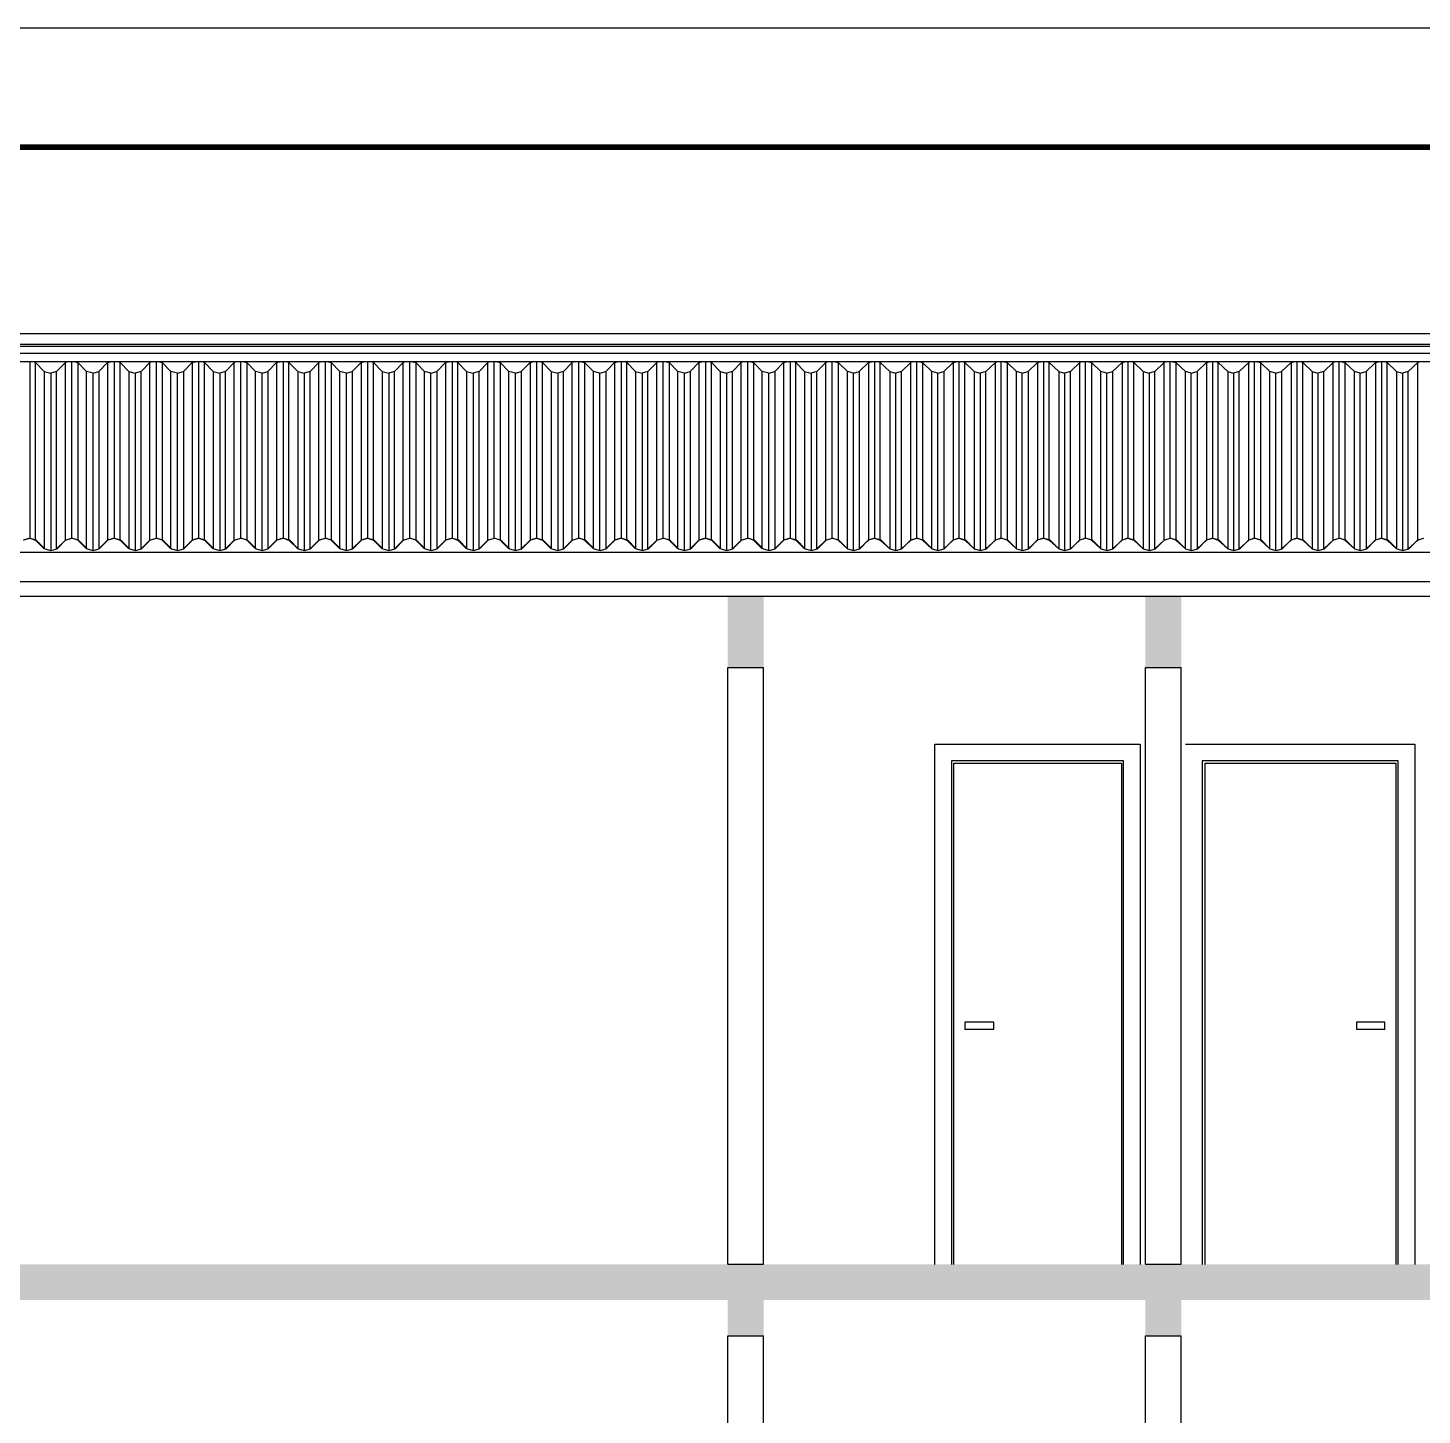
# Model space of a CAD drawing. Extents: x 241 to 398, y 106 to 179.
# Drawn here: x 301.98 to 307.83, y 160.64 to 166.46 of the extents above; entities that cross this region are included whole.
import ezdxf

# ---------------------------------------------------------------- set-up
doc = ezdxf.new("R2010")
doc.units = 0
doc.layers.get('0').update_dxf_attribs({"linetype": 'CONTINUOUS'})
for name, color, linetype in [('ESTRUT', 8, 'CONTINUOUS'), ('LINVISTA', 8, 'CONTINUOUS'), ('MOBIL', 8, 'CONTINUOUS'), ('PAREDE', 5, 'CONTINUOUS')]:
    doc.layers.add(name, color=color, linetype=linetype)

msp = doc.modelspace()

# ---------------------------------------------------------------- linework, layer by layer
msp.add_line((281.1725, 166.4554), (318.7857, 166.4554))
at = {"const_width": 0.0236}
msp.add_lwpolyline([(281.6725, 165.9554), (318.2857, 165.9554), (318.2857, 143.026), (281.6725, 143.026)], close=True, dxfattribs=at)
at = {"layer": 'ESTRUT'}
msp.add_lwpolyline([(285.13, 164.1358), (312.6364, 164.1358), (312.6364, 164.2567), (282.9364, 164.2567), (282.9364, 164.1358), (285.13, 164.1358)], dxfattribs=at)
for points in [[(304.9164, 164.0748), (305.0664, 163.7748), (305.0664, 164.0748)], [(304.9164, 163.7748), (305.0664, 163.7748), (304.9164, 164.0748)], [(306.6664, 164.0748), (306.8164, 163.7748), (306.8164, 164.0748)], [(306.6664, 163.7748), (306.8164, 163.7748), (306.6664, 164.0748)], [(282.9364, 161.1248), (312.6364, 161.2748), (282.9364, 161.2748)], [(309.5886, 161.1248), (312.6364, 161.2748), (282.9364, 161.1248)], [(304.9164, 161.2748), (305.0664, 160.9748), (305.0664, 161.2748)], [(304.9164, 160.9748), (305.0664, 160.9748), (304.9164, 161.2748)], [(306.6664, 161.2748), (306.8164, 160.9748), (306.8164, 161.2748)], [(306.6664, 160.9748), (306.8164, 160.9748), (306.6664, 161.2748)]]:
    msp.add_solid(points, dxfattribs=at)
at = {"layer": 'LINVISTA'}
for p, q in [((312.7835, 165.1741), (282.7846, 165.1741)), ((282.9341, 165.1303), (312.634, 165.1303)), ((312.634, 165.1202), (282.9341, 165.1202)), ((282.9341, 165.0927), (312.634, 165.0927)), ((312.634, 165.0561), (282.9341, 165.0561)), ((301.9916, 165.0561), (301.9916, 164.3167)), ((302.016, 165.053), (302.0038, 165.0561)), ((302.016, 165.053), (302.0526, 165.0154)), ((302.016, 164.3096), (302.016, 165.053)), ((302.1411, 165.053), (302.1045, 165.0154)), ((302.1533, 165.0561), (302.1411, 165.053)), ((302.1411, 164.3096), (302.1411, 165.053)), ((302.1685, 164.3167), (302.1685, 165.0561)), ((302.1807, 165.0561), (302.1929, 165.053)), ((302.2296, 165.0154), (302.1929, 165.053)), ((302.1929, 165.053), (302.1929, 164.3096)), ((302.2814, 165.0154), (302.318, 165.053)), ((302.318, 165.053), (302.3303, 165.0561)), ((302.318, 165.053), (302.318, 164.3096)), ((302.3455, 165.0561), (302.3455, 164.3167)), ((302.3699, 165.053), (302.3577, 165.0561)), ((302.3699, 165.053), (302.4065, 165.0154)), ((302.3699, 164.3096), (302.3699, 165.053)), ((302.495, 165.053), (302.4584, 165.0154)), ((302.5072, 165.0561), (302.495, 165.053)), ((302.495, 164.3096), (302.495, 165.053)), ((302.5225, 164.3167), (302.5225, 165.0561)), ((302.5347, 165.0561), (302.5469, 165.053)), ((302.5835, 165.0154), (302.5469, 165.053)), ((302.5469, 165.053), (302.5469, 164.3096)), ((302.6354, 165.0154), (302.672, 165.053)), ((302.672, 165.053), (302.6842, 165.0561)), ((302.672, 165.053), (302.672, 164.3096)), ((302.6994, 165.0561), (302.6994, 164.3167)), ((302.7238, 165.053), (302.7116, 165.0561)), ((302.7238, 165.053), (302.7605, 165.0154)), ((302.7238, 164.3096), (302.7238, 165.053)), ((302.8489, 165.053), (302.8123, 165.0154)), ((302.8611, 165.0561), (302.8489, 165.053)), ((302.8489, 164.3096), (302.8489, 165.053)), ((302.8764, 164.3167), (302.8764, 165.0561)), ((302.8886, 165.0561), (302.9008, 165.053)), ((302.9374, 165.0154), (302.9008, 165.053)), ((302.9008, 165.053), (302.9008, 164.3096)), ((302.9893, 165.0154), (303.0259, 165.053)), ((303.0259, 165.053), (303.0381, 165.0561)), ((303.0259, 165.053), (303.0259, 164.3096)), ((303.0534, 165.0561), (303.0534, 164.3167)), ((303.0778, 165.053), (303.0656, 165.0561)), ((303.0778, 165.053), (303.1144, 165.0154)), ((303.0778, 164.3096), (303.0778, 165.053)), ((303.2029, 165.053), (303.1663, 165.0154)), ((303.2151, 165.0561), (303.2029, 165.053)), ((303.2029, 164.3096), (303.2029, 165.053)), ((303.2303, 164.3167), (303.2303, 165.0561)), ((303.2425, 165.0561), (303.2547, 165.053)), ((303.2914, 165.0154), (303.2547, 165.053)), ((303.2547, 165.053), (303.2547, 164.3096)), ((303.3432, 165.0154), (303.3798, 165.053)), ((303.3798, 165.053), (303.392, 165.0561)), ((303.3798, 165.053), (303.3798, 164.3096)), ((303.4073, 165.0561), (303.4073, 164.3167)), ((303.4317, 165.053), (303.4195, 165.0561)), ((303.4317, 165.053), (303.4683, 165.0154)), ((303.4317, 164.3096), (303.4317, 165.053)), ((303.5568, 165.053), (303.5202, 165.0154)), ((303.569, 165.0561), (303.5568, 165.053)), ((303.5568, 164.3096), (303.5568, 165.053)), ((303.5843, 164.3167), (303.5843, 165.0561)), ((303.5965, 165.0561), (303.6087, 165.053)), ((303.6453, 165.0154), (303.6087, 165.053)), ((303.6087, 165.053), (303.6087, 164.3096)), ((303.6972, 165.0154), (303.7338, 165.053)), ((303.7338, 165.053), (303.746, 165.0561)), ((303.7338, 165.053), (303.7338, 164.3096)), ((303.7612, 165.0561), (303.7612, 164.3167)), ((303.7856, 165.053), (303.7734, 165.0561)), ((303.7856, 165.053), (303.8223, 165.0154)), ((303.7856, 164.3096), (303.7856, 165.053)), ((303.9107, 165.053), (303.8741, 165.0154)), ((303.9229, 165.0561), (303.9107, 165.053)), ((303.9107, 164.3096), (303.9107, 165.053)), ((303.9382, 164.3167), (303.9382, 165.0561)), ((303.9504, 165.0561), (303.9626, 165.053)), ((303.9992, 165.0154), (303.9626, 165.053)), ((303.9626, 165.053), (303.9626, 164.3096)), ((304.0511, 165.0154), (304.0877, 165.053)), ((304.0877, 165.053), (304.0999, 165.0561)), ((304.0877, 165.053), (304.0877, 164.3096)), ((304.1152, 165.0561), (304.1152, 164.3167)), ((304.1396, 165.053), (304.1274, 165.0561)), ((304.1396, 165.053), (304.1762, 165.0154)), ((304.1396, 164.3096), (304.1396, 165.053)), ((304.2647, 165.053), (304.2281, 165.0154)), ((304.2769, 165.0561), (304.2647, 165.053)), ((304.2647, 164.3096), (304.2647, 165.053)), ((304.2921, 164.3167), (304.2921, 165.0561)), ((304.3043, 165.0561), (304.3165, 165.053)), ((304.3532, 165.0154), (304.3165, 165.053)), ((304.3165, 165.053), (304.3165, 164.3096)), ((304.405, 165.0154), (304.4416, 165.053)), ((304.4416, 165.053), (304.4538, 165.0561)), ((304.4416, 165.053), (304.4416, 164.3096)), ((304.4691, 165.0561), (304.4691, 164.3167)), ((304.4935, 165.053), (304.4813, 165.0561)), ((304.4935, 165.053), (304.5301, 165.0154)), ((304.4935, 164.3096), (304.4935, 165.053)), ((304.6186, 165.053), (304.582, 165.0154)), ((304.6308, 165.0561), (304.6186, 165.053)), ((304.6186, 164.3096), (304.6186, 165.053)), ((304.6461, 164.3167), (304.6461, 165.0561)), ((304.6583, 165.0561), (304.6705, 165.053)), ((304.7071, 165.0154), (304.6705, 165.053)), ((304.6705, 165.053), (304.6705, 164.3096)), ((304.759, 165.0154), (304.7956, 165.053)), ((304.7956, 165.053), (304.8078, 165.0561)), ((304.7956, 165.053), (304.7956, 164.3096)), ((304.823, 165.0561), (304.823, 164.3167)), ((304.8474, 165.053), (304.8352, 165.0561)), ((304.8474, 165.053), (304.8841, 165.0154)), ((304.8474, 164.3096), (304.8474, 165.053)), ((304.9725, 165.053), (304.9359, 165.0154)), ((304.9847, 165.0561), (304.9725, 165.053)), ((304.9725, 164.3096), (304.9725, 165.053)), ((305, 164.3167), (305, 165.0561)), ((305.0122, 165.0561), (305.0244, 165.053)), ((305.061, 165.0154), (305.0244, 165.053)), ((305.0244, 165.053), (305.0244, 164.3096)), ((305.1129, 165.0154), (305.1495, 165.053)), ((305.1495, 165.053), (305.1617, 165.0561)), ((305.1495, 165.053), (305.1495, 164.3096)), ((305.177, 165.0561), (305.177, 164.3167)), ((305.2014, 165.053), (305.1892, 165.0561)), ((305.2014, 165.053), (305.238, 165.0154)), ((305.2014, 164.3096), (305.2014, 165.053)), ((305.3265, 165.053), (305.2899, 165.0154)), ((305.3387, 165.0561), (305.3265, 165.053)), ((305.3265, 164.3096), (305.3265, 165.053)), ((305.3539, 164.3167), (305.3539, 165.0561)), ((305.3661, 165.0561), (305.3783, 165.053)), ((305.418, 165.0154), (305.3783, 165.053)), ((305.3783, 165.053), (305.3783, 164.3096)), ((305.4668, 165.0154), (305.5065, 165.053)), ((305.5065, 165.053), (305.5187, 165.0561)), ((305.5065, 165.053), (305.5065, 164.3096)), ((305.5309, 165.0561), (305.5309, 164.3167)), ((305.5553, 165.053), (305.5431, 165.0561)), ((305.5553, 165.053), (305.595, 165.0154)), ((305.5553, 164.3096), (305.5553, 165.053)), ((305.6835, 165.053), (305.6438, 165.0154)), ((305.6957, 165.0561), (305.6835, 165.053)), ((305.6835, 164.3096), (305.6835, 165.053)), ((305.7079, 164.3167), (305.7079, 165.0561)), ((305.7201, 165.0561), (305.7323, 165.053)), ((305.7719, 165.0154), (305.7323, 165.053)), ((305.7323, 165.053), (305.7323, 164.3096)), ((305.8208, 165.0154), (305.8604, 165.053)), ((305.8604, 165.053), (305.8726, 165.0561)), ((305.8604, 165.053), (305.8604, 164.3096)), ((305.8848, 165.0561), (305.8848, 164.3167)), ((305.9092, 165.053), (305.897, 165.0561)), ((305.9092, 165.053), (305.9489, 165.0154)), ((305.9092, 164.3096), (305.9092, 165.053)), ((306.0374, 165.053), (305.9977, 165.0154)), ((306.0496, 165.0561), (306.0374, 165.053)), ((306.0374, 164.3096), (306.0374, 165.053)), ((306.0618, 164.3167), (306.0618, 165.0561)), ((306.074, 165.0561), (306.0862, 165.053)), ((306.1259, 165.0154), (306.0862, 165.053)), ((306.0862, 165.053), (306.0862, 164.3096)), ((306.1747, 165.0154), (306.2144, 165.053)), ((306.2144, 165.053), (306.2266, 165.0561)), ((306.2144, 165.053), (306.2144, 164.3096)), ((306.2388, 165.0561), (306.2388, 164.3167)), ((306.2632, 165.053), (306.251, 165.0561)), ((306.2632, 165.053), (306.3028, 165.0154)), ((306.2632, 164.3096), (306.2632, 165.053)), ((306.3913, 165.053), (306.3517, 165.0154)), ((306.4035, 165.0561), (306.3913, 165.053)), ((306.3913, 164.3096), (306.3913, 165.053)), ((306.4157, 164.3167), (306.4157, 165.0561)), ((306.4279, 165.0561), (306.4401, 165.053)), ((306.4798, 165.0154), (306.4401, 165.053)), ((306.4401, 165.053), (306.4401, 164.3096)), ((306.5286, 165.0154), (306.5683, 165.053)), ((306.5683, 165.053), (306.5805, 165.0561)), ((306.5683, 165.053), (306.5683, 164.3096)), ((306.5927, 165.0561), (306.5927, 164.3167)), ((306.6171, 165.053), (306.6049, 165.0561)), ((306.6171, 165.053), (306.6568, 165.0154)), ((306.6171, 164.3096), (306.6171, 165.053)), ((306.7453, 165.053), (306.7056, 165.0154)), ((306.7575, 165.0561), (306.7453, 165.053)), ((306.7453, 164.3096), (306.7453, 165.053)), ((306.7697, 164.3167), (306.7697, 165.0561)), ((306.7819, 165.0561), (306.7941, 165.053)), ((306.8337, 165.0154), (306.7941, 165.053)), ((306.7941, 165.053), (306.7941, 164.3096)), ((306.8826, 165.0154), (306.9222, 165.053)), ((306.9222, 165.053), (306.9344, 165.0561)), ((306.9222, 165.053), (306.9222, 164.3096)), ((306.9466, 165.0561), (306.9466, 164.3167)), ((306.971, 165.053), (306.9588, 165.0561)), ((306.971, 165.053), (307.0107, 165.0154)), ((306.971, 164.3096), (306.971, 165.053)), ((307.0992, 165.053), (307.0595, 165.0154)), ((307.1114, 165.0561), (307.0992, 165.053)), ((307.0992, 164.3096), (307.0992, 165.053)), ((307.1236, 164.3167), (307.1236, 165.0561)), ((307.1358, 165.0561), (307.148, 165.053)), ((307.1877, 165.0154), (307.148, 165.053)), ((307.148, 165.053), (307.148, 164.3096)), ((307.2365, 165.0154), (307.2761, 165.053)), ((307.2761, 165.053), (307.2884, 165.0561)), ((307.2761, 165.053), (307.2761, 164.3096)), ((307.3006, 165.0561), (307.3006, 164.3167)), ((307.325, 165.053), (307.3128, 165.0561)), ((307.325, 165.053), (307.3646, 165.0154)), ((307.325, 164.3096), (307.325, 165.053)), ((307.4531, 165.053), (307.4135, 165.0154)), ((307.4653, 165.0561), (307.4531, 165.053)), ((307.4531, 164.3096), (307.4531, 165.053)), ((307.4775, 164.3167), (307.4775, 165.0561)), ((307.4897, 165.0561), (307.5019, 165.053)), ((307.5416, 165.0154), (307.5019, 165.053)), ((307.5019, 165.053), (307.5019, 164.3096)), ((307.5904, 165.0154), (307.6301, 165.053)), ((307.6301, 165.053), (307.6423, 165.0561)), ((307.6301, 165.053), (307.6301, 164.3096)), ((307.6545, 165.0561), (307.6545, 164.3167)), ((307.6789, 165.053), (307.6667, 165.0561)), ((307.6789, 165.053), (307.7186, 165.0154)), ((307.6789, 164.3096), (307.6789, 165.053)), ((307.807, 165.053), (307.7674, 165.0154)), ((307.8193, 165.0561), (307.807, 165.053)), ((307.807, 164.3096), (307.807, 165.053)), ((302.0526, 165.0154), (302.0801, 165.0083)), ((302.0526, 165.0154), (302.0526, 164.2719)), ((302.1045, 165.0154), (302.0801, 165.0083)), ((302.0801, 165.0083), (302.0801, 164.2648)), ((302.1045, 164.2719), (302.1045, 165.0154)), ((302.257, 165.0083), (302.2296, 165.0154)), ((302.2296, 164.2719), (302.2296, 165.0154)), ((302.257, 165.0083), (302.2814, 165.0154)), ((302.257, 164.2648), (302.257, 165.0083)), ((302.2814, 165.0154), (302.2814, 164.2719)), ((302.4065, 165.0154), (302.434, 165.0083)), ((302.4065, 165.0154), (302.4065, 164.2719)), ((302.4584, 165.0154), (302.434, 165.0083)), ((302.434, 165.0083), (302.434, 164.2648)), ((302.4584, 164.2719), (302.4584, 165.0154)), ((302.611, 165.0083), (302.5835, 165.0154)), ((302.5835, 164.2719), (302.5835, 165.0154)), ((302.611, 165.0083), (302.6354, 165.0154)), ((302.611, 164.2648), (302.611, 165.0083)), ((302.6354, 165.0154), (302.6354, 164.2719)), ((302.7605, 165.0154), (302.7879, 165.0083)), ((302.7605, 165.0154), (302.7605, 164.2719)), ((302.8123, 165.0154), (302.7879, 165.0083)), ((302.7879, 165.0083), (302.7879, 164.2648)), ((302.8123, 164.2719), (302.8123, 165.0154)), ((302.9649, 165.0083), (302.9374, 165.0154)), ((302.9374, 164.2719), (302.9374, 165.0154)), ((302.9649, 165.0083), (302.9893, 165.0154)), ((302.9649, 164.2648), (302.9649, 165.0083)), ((302.9893, 165.0154), (302.9893, 164.2719)), ((303.1144, 165.0154), (303.1419, 165.0083)), ((303.1144, 165.0154), (303.1144, 164.2719)), ((303.1663, 165.0154), (303.1419, 165.0083)), ((303.1419, 165.0083), (303.1419, 164.2648)), ((303.1663, 164.2719), (303.1663, 165.0154)), ((303.3188, 165.0083), (303.2914, 165.0154)), ((303.2914, 164.2719), (303.2914, 165.0154)), ((303.3188, 165.0083), (303.3432, 165.0154)), ((303.3188, 164.2648), (303.3188, 165.0083)), ((303.3432, 165.0154), (303.3432, 164.2719)), ((303.4683, 165.0154), (303.4958, 165.0083)), ((303.4683, 165.0154), (303.4683, 164.2719)), ((303.5202, 165.0154), (303.4958, 165.0083)), ((303.4958, 165.0083), (303.4958, 164.2648)), ((303.5202, 164.2719), (303.5202, 165.0154)), ((303.6728, 165.0083), (303.6453, 165.0154)), ((303.6453, 164.2719), (303.6453, 165.0154)), ((303.6728, 165.0083), (303.6972, 165.0154)), ((303.6728, 164.2648), (303.6728, 165.0083)), ((303.6972, 165.0154), (303.6972, 164.2719)), ((303.8223, 165.0154), (303.8497, 165.0083)), ((303.8223, 165.0154), (303.8223, 164.2719)), ((303.8741, 165.0154), (303.8497, 165.0083)), ((303.8497, 165.0083), (303.8497, 164.2648)), ((303.8741, 164.2719), (303.8741, 165.0154)), ((304.0267, 165.0083), (303.9992, 165.0154)), ((303.9992, 164.2719), (303.9992, 165.0154)), ((304.0267, 165.0083), (304.0511, 165.0154)), ((304.0267, 164.2648), (304.0267, 165.0083)), ((304.0511, 165.0154), (304.0511, 164.2719)), ((304.1762, 165.0154), (304.2037, 165.0083)), ((304.1762, 165.0154), (304.1762, 164.2719)), ((304.2281, 165.0154), (304.2037, 165.0083)), ((304.2037, 165.0083), (304.2037, 164.2648)), ((304.2281, 164.2719), (304.2281, 165.0154)), ((304.3806, 165.0083), (304.3532, 165.0154)), ((304.3532, 164.2719), (304.3532, 165.0154)), ((304.3806, 165.0083), (304.405, 165.0154)), ((304.3806, 164.2648), (304.3806, 165.0083)), ((304.405, 165.0154), (304.405, 164.2719)), ((304.5301, 165.0154), (304.5576, 165.0083)), ((304.5301, 165.0154), (304.5301, 164.2719)), ((304.582, 165.0154), (304.5576, 165.0083)), ((304.5576, 165.0083), (304.5576, 164.2648)), ((304.582, 164.2719), (304.582, 165.0154)), ((304.7345, 165.0083), (304.7071, 165.0154)), ((304.7071, 164.2719), (304.7071, 165.0154)), ((304.7345, 165.0083), (304.759, 165.0154)), ((304.7345, 164.2648), (304.7345, 165.0083)), ((304.759, 165.0154), (304.759, 164.2719)), ((304.8841, 165.0154), (304.9115, 165.0083)), ((304.8841, 165.0154), (304.8841, 164.2719)), ((304.9359, 165.0154), (304.9115, 165.0083)), ((304.9115, 165.0083), (304.9115, 164.2648)), ((304.9359, 164.2719), (304.9359, 165.0154)), ((305.0885, 165.0083), (305.061, 165.0154)), ((305.061, 164.2719), (305.061, 165.0154)), ((305.0885, 165.0083), (305.1129, 165.0154)), ((305.0885, 164.2648), (305.0885, 165.0083)), ((305.1129, 165.0154), (305.1129, 164.2719)), ((305.238, 165.0154), (305.2654, 165.0083)), ((305.238, 165.0154), (305.238, 164.2719)), ((305.2899, 165.0154), (305.2654, 165.0083)), ((305.2654, 165.0083), (305.2654, 164.2648)), ((305.2899, 164.2719), (305.2899, 165.0154)), ((305.418, 164.2719), (305.418, 165.0154)), ((305.4424, 165.0083), (305.418, 165.0154)), ((305.4424, 165.0083), (305.4668, 165.0154)), ((305.4424, 164.2648), (305.4424, 165.0083)), ((305.4668, 165.0154), (305.4668, 164.2719)), ((305.595, 165.0154), (305.6194, 165.0083)), ((305.595, 165.0154), (305.595, 164.2719)), ((305.6438, 165.0154), (305.6194, 165.0083)), ((305.6194, 165.0083), (305.6194, 164.2648)), ((305.6438, 164.2719), (305.6438, 165.0154)), ((305.7719, 164.2719), (305.7719, 165.0154)), ((305.7963, 165.0083), (305.7719, 165.0154)), ((305.7963, 165.0083), (305.8208, 165.0154)), ((305.7963, 164.2648), (305.7963, 165.0083)), ((305.8208, 165.0154), (305.8208, 164.2719)), ((305.9489, 165.0154), (305.9489, 164.2719)), ((305.9489, 165.0154), (305.9733, 165.0083)), ((305.9977, 165.0154), (305.9733, 165.0083)), ((305.9733, 165.0083), (305.9733, 164.2648)), ((305.9977, 164.2719), (305.9977, 165.0154)), ((306.1259, 164.2719), (306.1259, 165.0154)), ((306.1503, 165.0083), (306.1259, 165.0154)), ((306.1503, 165.0083), (306.1747, 165.0154)), ((306.1503, 164.2648), (306.1503, 165.0083)), ((306.1747, 165.0154), (306.1747, 164.2719)), ((306.3028, 165.0154), (306.3028, 164.2719)), ((306.3028, 165.0154), (306.3272, 165.0083)), ((306.3517, 165.0154), (306.3272, 165.0083)), ((306.3272, 165.0083), (306.3272, 164.2648)), ((306.3517, 164.2719), (306.3517, 165.0154)), ((306.4798, 164.2719), (306.4798, 165.0154)), ((306.5042, 165.0083), (306.4798, 165.0154)), ((306.5042, 165.0083), (306.5286, 165.0154)), ((306.5042, 164.2648), (306.5042, 165.0083)), ((306.5286, 165.0154), (306.5286, 164.2719)), ((306.6568, 165.0154), (306.6568, 164.2719)), ((306.6568, 165.0154), (306.6812, 165.0083)), ((306.7056, 165.0154), (306.6812, 165.0083)), ((306.6812, 165.0083), (306.6812, 164.2648)), ((306.7056, 164.2719), (306.7056, 165.0154)), ((306.8337, 164.2719), (306.8337, 165.0154)), ((306.8581, 165.0083), (306.8337, 165.0154)), ((306.8581, 165.0083), (306.8826, 165.0154)), ((306.8581, 164.2648), (306.8581, 165.0083)), ((306.8826, 165.0154), (306.8826, 164.2719)), ((307.0107, 165.0154), (307.0351, 165.0083)), ((307.0107, 165.0154), (307.0107, 164.2719)), ((307.0595, 165.0154), (307.0351, 165.0083)), ((307.0351, 165.0083), (307.0351, 164.2648)), ((307.0595, 164.2719), (307.0595, 165.0154)), ((307.2121, 165.0083), (307.1877, 165.0154)), ((307.1877, 164.2719), (307.1877, 165.0154)), ((307.2121, 165.0083), (307.2365, 165.0154)), ((307.2121, 164.2648), (307.2121, 165.0083)), ((307.2365, 165.0154), (307.2365, 164.2719)), ((307.3646, 165.0154), (307.389, 165.0083)), ((307.3646, 165.0154), (307.3646, 164.2719)), ((307.4135, 165.0154), (307.389, 165.0083)), ((307.389, 165.0083), (307.389, 164.2648)), ((307.4135, 164.2719), (307.4135, 165.0154)), ((307.566, 165.0083), (307.5416, 165.0154)), ((307.5416, 164.2719), (307.5416, 165.0154)), ((307.566, 165.0083), (307.5904, 165.0154)), ((307.566, 164.2648), (307.566, 165.0083)), ((307.5904, 165.0154), (307.5904, 164.2719)), ((307.7186, 165.0154), (307.743, 165.0083)), ((307.7186, 165.0154), (307.7186, 164.2719)), ((307.7674, 165.0154), (307.743, 165.0083)), ((307.743, 165.0083), (307.743, 164.2648)), ((307.7674, 164.2719), (307.7674, 165.0154)), ((301.9916, 164.3167), (301.9641, 164.3096)), ((301.9916, 164.3167), (302.016, 164.3096)), ((302.0526, 164.2719), (302.016, 164.3096)), ((302.1045, 164.2719), (302.1411, 164.3096)), ((302.1411, 164.3096), (302.1685, 164.3167)), ((302.1929, 164.3096), (302.1685, 164.3167)), ((302.1929, 164.3096), (302.2296, 164.2719)), ((302.318, 164.3096), (302.2814, 164.2719)), ((302.3455, 164.3167), (302.318, 164.3096)), ((302.3455, 164.3167), (302.3699, 164.3096)), ((302.4065, 164.2719), (302.3699, 164.3096)), ((302.4584, 164.2719), (302.495, 164.3096)), ((302.495, 164.3096), (302.5225, 164.3167)), ((302.5469, 164.3096), (302.5225, 164.3167)), ((302.5469, 164.3096), (302.5835, 164.2719)), ((302.672, 164.3096), (302.6354, 164.2719)), ((302.6994, 164.3167), (302.672, 164.3096)), ((302.6994, 164.3167), (302.7238, 164.3096)), ((302.7605, 164.2719), (302.7238, 164.3096)), ((302.8123, 164.2719), (302.8489, 164.3096)), ((302.8489, 164.3096), (302.8764, 164.3167)), ((302.9008, 164.3096), (302.8764, 164.3167)), ((302.9008, 164.3096), (302.9374, 164.2719)), ((303.0259, 164.3096), (302.9893, 164.2719)), ((303.0534, 164.3167), (303.0259, 164.3096)), ((303.0534, 164.3167), (303.0778, 164.3096)), ((303.1144, 164.2719), (303.0778, 164.3096)), ((303.1663, 164.2719), (303.2029, 164.3096)), ((303.2029, 164.3096), (303.2303, 164.3167)), ((303.2547, 164.3096), (303.2303, 164.3167)), ((303.2547, 164.3096), (303.2914, 164.2719)), ((303.3798, 164.3096), (303.3432, 164.2719)), ((303.4073, 164.3167), (303.3798, 164.3096)), ((303.4073, 164.3167), (303.4317, 164.3096)), ((303.4683, 164.2719), (303.4317, 164.3096)), ((303.5202, 164.2719), (303.5568, 164.3096)), ((303.5568, 164.3096), (303.5843, 164.3167)), ((303.6087, 164.3096), (303.5843, 164.3167)), ((303.6087, 164.3096), (303.6453, 164.2719)), ((303.7338, 164.3096), (303.6972, 164.2719)), ((303.7612, 164.3167), (303.7338, 164.3096)), ((303.7612, 164.3167), (303.7856, 164.3096)), ((303.8223, 164.2719), (303.7856, 164.3096)), ((303.8741, 164.2719), (303.9107, 164.3096)), ((303.9107, 164.3096), (303.9382, 164.3167)), ((303.9626, 164.3096), (303.9382, 164.3167)), ((303.9626, 164.3096), (303.9992, 164.2719)), ((304.0877, 164.3096), (304.0511, 164.2719)), ((304.1152, 164.3167), (304.0877, 164.3096)), ((304.1152, 164.3167), (304.1396, 164.3096)), ((304.1762, 164.2719), (304.1396, 164.3096)), ((304.2281, 164.2719), (304.2647, 164.3096)), ((304.2647, 164.3096), (304.2921, 164.3167)), ((304.3165, 164.3096), (304.2921, 164.3167)), ((304.3165, 164.3096), (304.3532, 164.2719)), ((304.4416, 164.3096), (304.405, 164.2719)), ((304.4691, 164.3167), (304.4416, 164.3096)), ((304.4691, 164.3167), (304.4935, 164.3096)), ((304.5301, 164.2719), (304.4935, 164.3096)), ((304.582, 164.2719), (304.6186, 164.3096)), ((304.6186, 164.3096), (304.6461, 164.3167)), ((304.6705, 164.3096), (304.6461, 164.3167)), ((304.6705, 164.3096), (304.7071, 164.2719)), ((304.7956, 164.3096), (304.759, 164.2719)), ((304.823, 164.3167), (304.7956, 164.3096)), ((304.823, 164.3167), (304.8474, 164.3096)), ((304.8841, 164.2719), (304.8474, 164.3096)), ((304.9359, 164.2719), (304.9725, 164.3096)), ((304.9725, 164.3096), (305, 164.3167)), ((305.0244, 164.3096), (305, 164.3167)), ((305.0244, 164.3096), (305.061, 164.2719)), ((305.1495, 164.3096), (305.1129, 164.2719)), ((305.177, 164.3167), (305.1495, 164.3096)), ((305.177, 164.3167), (305.2014, 164.3096)), ((305.238, 164.2719), (305.2014, 164.3096)), ((305.2899, 164.2719), (305.3265, 164.3096)), ((305.3265, 164.3096), (305.3539, 164.3167)), ((305.3783, 164.3096), (305.3539, 164.3167)), ((305.3783, 164.3096), (305.418, 164.2719)), ((305.5065, 164.3096), (305.4668, 164.2719)), ((305.5309, 164.3167), (305.5065, 164.3096)), ((305.5309, 164.3167), (305.5553, 164.3096)), ((305.595, 164.2719), (305.5553, 164.3096)), ((305.6438, 164.2719), (305.6835, 164.3096)), ((305.6835, 164.3096), (305.7079, 164.3167)), ((305.7323, 164.3096), (305.7079, 164.3167)), ((305.7323, 164.3096), (305.7719, 164.2719)), ((305.8604, 164.3096), (305.8208, 164.2719)), ((305.8848, 164.3167), (305.8604, 164.3096)), ((305.8848, 164.3167), (305.9092, 164.3096)), ((305.9489, 164.2719), (305.9092, 164.3096)), ((305.9977, 164.2719), (306.0374, 164.3096)), ((306.0618, 164.3167), (306.0374, 164.3096)), ((306.0862, 164.3096), (306.0618, 164.3167)), ((306.0862, 164.3096), (306.1259, 164.2719)), ((306.2144, 164.3096), (306.1747, 164.2719)), ((306.2388, 164.3167), (306.2144, 164.3096)), ((306.2388, 164.3167), (306.2632, 164.3096)), ((306.3028, 164.2719), (306.2632, 164.3096)), ((306.3517, 164.2719), (306.3913, 164.3096)), ((306.4157, 164.3167), (306.3913, 164.3096)), ((306.4401, 164.3096), (306.4157, 164.3167)), ((306.4401, 164.3096), (306.4798, 164.2719)), ((306.5683, 164.3096), (306.5286, 164.2719)), ((306.5927, 164.3167), (306.5683, 164.3096)), ((306.5927, 164.3167), (306.6171, 164.3096)), ((306.6568, 164.2719), (306.6171, 164.3096)), ((306.7056, 164.2719), (306.7453, 164.3096)), ((306.7453, 164.3096), (306.7697, 164.3167)), ((306.7941, 164.3096), (306.7697, 164.3167)), ((306.7941, 164.3096), (306.8337, 164.2719)), ((306.9222, 164.3096), (306.8826, 164.2719)), ((306.9466, 164.3167), (306.9222, 164.3096)), ((306.9466, 164.3167), (306.971, 164.3096)), ((307.0107, 164.2719), (306.971, 164.3096)), ((307.0595, 164.2719), (307.0992, 164.3096)), ((307.1236, 164.3167), (307.0992, 164.3096)), ((307.148, 164.3096), (307.1236, 164.3167)), ((307.148, 164.3096), (307.1877, 164.2719)), ((307.2761, 164.3096), (307.2365, 164.2719)), ((307.3006, 164.3167), (307.2761, 164.3096)), ((307.3006, 164.3167), (307.325, 164.3096)), ((307.3646, 164.2719), (307.325, 164.3096)), ((307.4135, 164.2719), (307.4531, 164.3096)), ((307.4531, 164.3096), (307.4775, 164.3167)), ((307.5019, 164.3096), (307.4775, 164.3167)), ((307.5019, 164.3096), (307.5416, 164.2719)), ((307.6301, 164.3096), (307.5904, 164.2719)), ((307.6545, 164.3167), (307.6301, 164.3096)), ((307.6545, 164.3167), (307.6789, 164.3096)), ((307.7186, 164.2719), (307.6789, 164.3096)), ((307.7674, 164.2719), (307.807, 164.3096)), ((307.807, 164.3096), (307.8315, 164.3167)), ((282.7846, 164.0746), (312.7835, 164.0746)), ((305.7841, 163.4547), (306.6446, 163.4547)), ((305.7841, 161.2742), (305.7841, 163.4547)), ((306.6446, 163.4547), (306.6446, 161.2742)), ((306.8337, 163.4547), (307.7948, 163.4547)), ((307.7948, 163.4547), (307.7948, 161.2742)), ((305.8543, 163.3846), (305.8543, 161.2742)), ((306.5744, 163.3846), (305.8543, 163.3846)), ((306.5744, 161.2742), (306.5744, 163.3846)), ((306.9039, 163.3846), (306.9039, 161.2742)), ((307.7247, 163.3846), (306.9039, 163.3846)), ((307.7247, 161.2742), (307.7247, 163.3846)), ((305.8635, 163.3744), (306.5652, 163.3744)), ((305.8635, 161.2742), (305.8635, 163.3744)), ((306.5652, 163.3744), (306.5652, 161.2742)), ((306.9161, 163.3744), (307.7155, 163.3744)), ((306.9161, 161.2742), (306.9161, 163.3744)), ((307.7155, 163.3744), (307.7155, 161.2742)), ((305.9092, 162.2892), (305.9092, 162.2587)), ((306.0313, 162.2892), (305.9092, 162.2892)), ((306.0313, 162.2597), (306.0313, 162.2892)), ((307.5508, 162.2892), (307.5508, 162.2597)), ((307.6697, 162.2892), (307.5508, 162.2892)), ((307.6697, 162.2587), (307.6697, 162.2892)), ((305.9092, 162.2597), (306.0313, 162.2597)), ((307.5508, 162.2597), (307.6697, 162.2597))]:
    msp.add_line(p, q, dxfattribs=at)
at = {"layer": 'MOBIL'}
msp.add_lwpolyline([(301.9665, 164.3103), (301.992, 164.3172), (302.0176, 164.3103), (302.055, 164.2727), (302.0805, 164.2658), (302.1061, 164.2727), (302.1435, 164.3103), (302.169, 164.3172), (302.1946, 164.3103), (302.232, 164.2727), (302.2575, 164.2658), (302.2831, 164.2727), (302.3205, 164.3103), (302.346, 164.3172), (302.3716, 164.3103), (302.409, 164.2727), (302.4345, 164.2658), (302.4601, 164.2727), (302.4975, 164.3103), (302.523, 164.3172), (302.5486, 164.3103), (302.586, 164.2727), (302.6115, 164.2658), (302.6371, 164.2727), (302.6745, 164.3103), (302.7, 164.3172), (302.7256, 164.3103), (302.763, 164.2727), (302.7885, 164.2658), (302.8141, 164.2727), (302.8515, 164.3103), (302.877, 164.3172), (302.9026, 164.3103), (302.94, 164.2727), (302.9655, 164.2658), (302.9911, 164.2727), (303.0285, 164.3103), (303.054, 164.3172), (303.0796, 164.3103), (303.117, 164.2727), (303.1425, 164.2658), (303.1681, 164.2727), (303.2055, 164.3103), (303.231, 164.3172), (303.2566, 164.3103), (303.294, 164.2727), (303.3195, 164.2658), (303.3451, 164.2727), (303.3825, 164.3103), (303.408, 164.3172), (303.4336, 164.3103), (303.471, 164.2727), (303.4965, 164.2658), (303.5221, 164.2727), (303.5595, 164.3103), (303.585, 164.3172), (303.6106, 164.3103), (303.648, 164.2727), (303.6735, 164.2658), (303.6991, 164.2727), (303.7365, 164.3103), (303.762, 164.3172), (303.7876, 164.3103), (303.825, 164.2727), (303.8505, 164.2658), (303.8761, 164.2727), (303.9135, 164.3103), (303.939, 164.3172), (303.9646, 164.3103), (304.002, 164.2727), (304.0275, 164.2658), (304.0531, 164.2727), (304.0905, 164.3103), (304.116, 164.3172), (304.1416, 164.3103), (304.179, 164.2727), (304.2045, 164.2658), (304.2301, 164.2727), (304.2675, 164.3103), (304.293, 164.3172), (304.3186, 164.3103), (304.356, 164.2727), (304.3815, 164.2658), (304.4071, 164.2727), (304.4445, 164.3103), (304.47, 164.3172), (304.4956, 164.3103), (304.533, 164.2727), (304.5585, 164.2658), (304.5841, 164.2727), (304.6215, 164.3103), (304.647, 164.3172), (304.6726, 164.3103), (304.71, 164.2727), (304.7355, 164.2658), (304.7611, 164.2727), (304.7985, 164.3103), (304.824, 164.3172), (304.8496, 164.3103), (304.887, 164.2727), (304.9125, 164.2658), (304.9381, 164.2727), (304.9755, 164.3103), (305.001, 164.3172), (305.0266, 164.3103), (305.064, 164.2727), (305.0895, 164.2658), (305.1151, 164.2727), (305.1525, 164.3103), (305.178, 164.3172), (305.2036, 164.3103), (305.241, 164.2727), (305.2665, 164.2658), (305.2921, 164.2727), (305.3295, 164.3103), (305.355, 164.3172), (305.3806, 164.3103), (305.418, 164.2727), (305.4435, 164.2658), (305.4691, 164.2727), (305.5065, 164.3103), (305.532, 164.3172), (305.5576, 164.3103), (305.595, 164.2727), (305.6205, 164.2658), (305.6461, 164.2727), (305.6835, 164.3103), (305.709, 164.3172), (305.7346, 164.3103), (305.772, 164.2727), (305.7975, 164.2658), (305.8231, 164.2727), (305.8605, 164.3103), (305.886, 164.3172), (305.9116, 164.3103), (305.949, 164.2727), (305.9745, 164.2658), (306.0001, 164.2727), (306.0375, 164.3103), (306.063, 164.3172), (306.0886, 164.3103), (306.126, 164.2727), (306.1515, 164.2658), (306.1771, 164.2727), (306.2145, 164.3103), (306.24, 164.3172), (306.2656, 164.3103), (306.303, 164.2727), (306.3285, 164.2658), (306.3541, 164.2727), (306.3915, 164.3103), (306.417, 164.3172), (306.4426, 164.3103), (306.48, 164.2727), (306.5055, 164.2658), (306.5311, 164.2727), (306.5685, 164.3103), (306.594, 164.3172), (306.6196, 164.3103), (306.657, 164.2727), (306.6825, 164.2658), (306.7081, 164.2727), (306.7455, 164.3103), (306.771, 164.3172), (306.7966, 164.3103), (306.834, 164.2727), (306.8595, 164.2658), (306.8851, 164.2727), (306.9225, 164.3103), (306.948, 164.3172), (306.9736, 164.3103), (307.011, 164.2727), (307.0365, 164.2658), (307.0621, 164.2727), (307.0995, 164.3103), (307.125, 164.3172), (307.1506, 164.3103), (307.188, 164.2727), (307.2135, 164.2658), (307.2391, 164.2727), (307.2765, 164.3103), (307.302, 164.3172), (307.3276, 164.3103), (307.365, 164.2727), (307.3905, 164.2658), (307.4161, 164.2727), (307.4535, 164.3103), (307.479, 164.3172), (307.5046, 164.3103), (307.542, 164.2727), (307.5675, 164.2658), (307.5931, 164.2727), (307.6305, 164.3103), (307.656, 164.3172), (307.6816, 164.3103), (307.719, 164.2727), (307.7445, 164.2658), (307.7701, 164.2727), (307.8075, 164.3103), (307.833, 164.3172)], dxfattribs=at)
at = {"layer": 'PAREDE'}
for p, q in [((304.9164, 161.2748), (304.9164, 163.7748)), ((304.9164, 163.7748), (305.0664, 163.7748)), ((305.0664, 161.2748), (305.0664, 163.7748)), ((306.6664, 161.2748), (306.6664, 163.7748)), ((306.6664, 163.7748), (306.8164, 163.7748)), ((306.8164, 161.2748), (306.8164, 163.7748)), ((304.9164, 161.2748), (305.0664, 161.2748)), ((306.6664, 161.2748), (306.8164, 161.2748)), ((304.9164, 158.3248), (304.9164, 160.9748)), ((304.9164, 160.9748), (305.0664, 160.9748)), ((305.0664, 158.3248), (305.0664, 160.9748)), ((306.6664, 158.3248), (306.6664, 160.9748)), ((306.6664, 160.9748), (306.8164, 160.9748)), ((306.8164, 158.3248), (306.8164, 160.9748))]:
    msp.add_line(p, q, dxfattribs=at)

doc.saveas('drawing.dxf')
